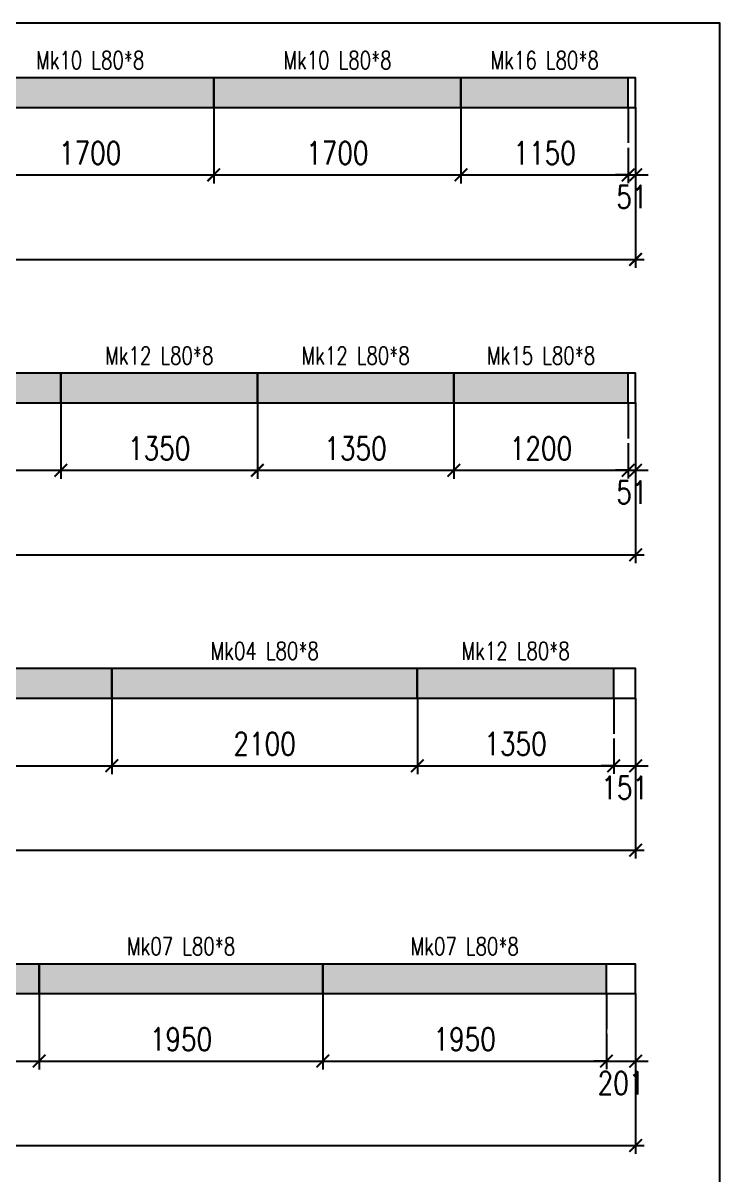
# Model space of a CAD drawing. Header units: millimetres. Extents: x -56 to 421004, y -1 to 91234.
# Drawn here: x 245672 to 250464, y 70540 to 78453 of the extents above; entities that cross this region are included whole.
import ezdxf
from ezdxf.enums import TextEntityAlignment as Align

# ---------------------------------------------------------------- set-up
doc = ezdxf.new("R2010")
doc.units = ezdxf.units.MM
doc.styles.add('EasyCutStyle', font='romans.shx', dxfattribs={"width": 0.8})
doc.styles.add('EasyCutStyleOptimezeBars', font='Romans.shx', dxfattribs={"width": 0.8})
doc.dimstyles.new('EasyCutDimOptimezeBars', dxfattribs={"dimscale": 57.971, "dimtxt": 2.7, "dimasz": 1.5, "dimexe": 1, "dimexo": 0, "dimgap": 1.25, "dimtad": 1, "dimdec": 1, "dimrnd": 0.5, "dimzin": 12, "dimdsep": 46, "dimtxsty": 'EasyCutStyleOptimezeBars', "dimblk": 'ARCHTICK', "dimblk1": 'ARCHTICK', "dimblk2": 'ARCHTICK', "dimcen": 1, "dimdle": 1, "dimclrd": 1, "dimclre": 1, "dimclrt": 3, "dimadec": 3, "dimazin": 0, "dimtfac": 1, "dimtdec": 1, "dimtix": 1, "dimtmove": 0, "dimatfit": 3, "dimfxl": 1, "dimtfill": 1, "dimtolj": 1, "dimtzin": 0, "dimarcsym": 0})

# ---------------------------------------------------------------- blocks, each defined once
blk = doc.blocks.new('_ArchTick')
at = {"color": 0, "linetype": 'ByBlock', "const_width": 0.15}
blk.add_lwpolyline([(-0.5, -0.5), (0.5, 0.5)], dxfattribs=at)
blk = doc.blocks.new('*D1407')
at = {"color": 1, "lineweight": -2}
for p, q in [((245283.3, 77873.4), (245283.3, 77351.7)), ((246983.3, 77873.4), (246983.3, 77351.7)), ((245225.3, 77409.6), (247041.3, 77409.6))]:
    blk.add_line(p, q, dxfattribs=at)
at = {"layer": 'Defpoints', "color": 0}
for p in [(245283.3, 77873.4), (246983.3, 77873.4), (246983.3, 77409.6)]:
    blk.add_point(p, dxfattribs=at)
at = {"color": 1, "lineweight": -2, "xscale": 86.9637, "yscale": 86.9637, "zscale": 86.9637, "rotation": 180}
blk.add_blockref('_ArchTick', (245283.3, 77409.6), dxfattribs=at)
at = {"color": 1, "lineweight": -2, "xscale": 86.9637, "yscale": 86.9637, "zscale": 86.9637}
blk.add_blockref('_ArchTick', (246983.3, 77409.6), dxfattribs=at)
at = {"color": 3, "insert": (246133.3, 77560.4), "char_height": 156.53, "attachment_point": 5, "style": 'EasyCutStyleOptimezeBars', "bg_fill": 3, "box_fill_scale": 1.1, "bg_fill_color": 256, "bg_fill_true_color": 13158600, "bg_fill_transparency": 13262240}
blk.add_mtext('\\A1;1700', dxfattribs=at)
blk = doc.blocks.new('*D1408')
at = {"color": 1, "lineweight": -2}
for p, q in [((246983.3, 77873.4), (246983.3, 77351.7)), ((248683.3, 77873.4), (248683.3, 77351.7)), ((246925.3, 77409.6), (248741.3, 77409.6))]:
    blk.add_line(p, q, dxfattribs=at)
at = {"layer": 'Defpoints', "color": 0}
for p in [(246983.3, 77873.4), (248683.3, 77873.4), (248683.3, 77409.6)]:
    blk.add_point(p, dxfattribs=at)
at = {"color": 1, "lineweight": -2, "xscale": 86.9637, "yscale": 86.9637, "zscale": 86.9637, "rotation": 180}
blk.add_blockref('_ArchTick', (246983.3, 77409.6), dxfattribs=at)
at = {"color": 1, "lineweight": -2, "xscale": 86.9637, "yscale": 86.9637, "zscale": 86.9637}
blk.add_blockref('_ArchTick', (248683.3, 77409.6), dxfattribs=at)
at = {"color": 3, "insert": (247833.3, 77560.4), "char_height": 156.53, "attachment_point": 5, "style": 'EasyCutStyleOptimezeBars', "bg_fill": 3, "box_fill_scale": 1.1, "bg_fill_color": 256, "bg_fill_true_color": 13158600, "bg_fill_transparency": 4259909}
blk.add_mtext('\\A1;1700', dxfattribs=at)
blk = doc.blocks.new('*D1409')
at = {"color": 1, "lineweight": -2}
for p, q in [((248683.3, 77873.4), (248683.3, 77351.7)), ((249833.3, 77873.4), (249833.3, 77351.7)), ((248625.3, 77409.6), (249891.3, 77409.6))]:
    blk.add_line(p, q, dxfattribs=at)
at = {"layer": 'Defpoints', "color": 0}
for p in [(248683.3, 77873.4), (249833.3, 77873.4), (249833.3, 77409.6)]:
    blk.add_point(p, dxfattribs=at)
at = {"color": 1, "lineweight": -2, "xscale": 86.9637, "yscale": 86.9637, "zscale": 86.9637, "rotation": 180}
blk.add_blockref('_ArchTick', (248683.3, 77409.6), dxfattribs=at)
at = {"color": 1, "lineweight": -2, "xscale": 86.9637, "yscale": 86.9637, "zscale": 86.9637}
blk.add_blockref('_ArchTick', (249833.3, 77409.6), dxfattribs=at)
at = {"color": 3, "insert": (249258.3, 77560.4), "char_height": 156.53, "attachment_point": 5, "style": 'EasyCutStyleOptimezeBars', "bg_fill": 3, "box_fill_scale": 1.1, "bg_fill_color": 256, "bg_fill_true_color": 13158600, "bg_fill_transparency": 15587176}
blk.add_mtext('\\A1;1150', dxfattribs=at)
blk = doc.blocks.new('*D1410')
at = {"color": 1, "lineweight": -2}
for p, q in [((249833.3, 77873.4), (249833.3, 77351.7)), ((249884.3, 77873.4), (249884.3, 77351.7)), ((249833.3, 77409.6), (249746.3, 77409.6)), ((249833.3, 77409.6), (249884.3, 77409.6)), ((249884.3, 77409.6), (249971.2, 77409.6))]:
    blk.add_line(p, q, dxfattribs=at)
at = {"layer": 'Defpoints', "color": 0}
for p in [(249833.3, 77873.4), (249884.3, 77873.4), (249884.3, 77409.6)]:
    blk.add_point(p, dxfattribs=at)
at = {"color": 1, "lineweight": -2, "xscale": 86.9637, "yscale": 86.9637, "zscale": 86.9637}
blk.add_blockref('_ArchTick', (249833.3, 77409.6), dxfattribs=at)
at = {"color": 1, "lineweight": -2, "xscale": 86.9637, "yscale": 86.9637, "zscale": 86.9637, "rotation": 180}
blk.add_blockref('_ArchTick', (249884.3, 77409.6), dxfattribs=at)
at = {"color": 3, "char_height": 156.53, "attachment_point": 5, "style": 'EasyCutStyleOptimezeBars', "bg_fill": 3, "box_fill_scale": 1.1, "bg_fill_color": 256, "bg_fill_true_color": 13158600, "bg_fill_transparency": 0}
for s, insert in [('\\A1;', (249858.8, 77612.6)), ('\\A1;51', (249858.8, 77258.9))]:
    blk.add_mtext(s, dxfattribs=dict(at, insert=insert))
blk = doc.blocks.new('*D1411')
at = {"color": 1, "lineweight": -2}
for p, q in [((237883.3, 77873.4), (237883.3, 76771.9)), ((249884.3, 77873.4), (249884.3, 76771.9)), ((237825.3, 76829.9), (249942.3, 76829.9))]:
    blk.add_line(p, q, dxfattribs=at)
at = {"layer": 'Defpoints', "color": 0}
for p in [(237883.3, 77873.4), (249884.3, 77873.4), (249884.3, 76829.9)]:
    blk.add_point(p, dxfattribs=at)
at = {"color": 1, "lineweight": -2, "xscale": 86.9637, "yscale": 86.9637, "zscale": 86.9637, "rotation": 180}
blk.add_blockref('_ArchTick', (237883.3, 76829.9), dxfattribs=at)
at = {"color": 1, "lineweight": -2, "xscale": 86.9637, "yscale": 86.9637, "zscale": 86.9637}
blk.add_blockref('_ArchTick', (249884.3, 76829.9), dxfattribs=at)
at = {"color": 3, "insert": (243883.8, 76980.6), "char_height": 156.53, "attachment_point": 5, "style": 'EasyCutStyleOptimezeBars', "bg_fill": 3, "box_fill_scale": 1.1, "bg_fill_color": 256, "bg_fill_true_color": 13158600, "bg_fill_transparency": 4837208}
blk.add_mtext('\\A1;12001', dxfattribs=at)
blk = doc.blocks.new('*D1416')
at = {"color": 1, "lineweight": -2}
for p, q in [((244583.3, 75844.3), (244583.3, 75322.5)), ((245933.3, 75844.3), (245933.3, 75322.5)), ((244525.3, 75380.5), (245991.3, 75380.5))]:
    blk.add_line(p, q, dxfattribs=at)
at = {"layer": 'Defpoints', "color": 0}
for p in [(244583.3, 75844.3), (245933.3, 75844.3), (245933.3, 75380.5)]:
    blk.add_point(p, dxfattribs=at)
at = {"color": 1, "lineweight": -2, "xscale": 86.9637, "yscale": 86.9637, "zscale": 86.9637, "rotation": 180}
blk.add_blockref('_ArchTick', (244583.3, 75380.5), dxfattribs=at)
at = {"color": 1, "lineweight": -2, "xscale": 86.9637, "yscale": 86.9637, "zscale": 86.9637}
blk.add_blockref('_ArchTick', (245933.3, 75380.5), dxfattribs=at)
at = {"color": 3, "insert": (245258.3, 75531.2), "char_height": 156.53, "attachment_point": 5, "style": 'EasyCutStyleOptimezeBars', "bg_fill": 3, "box_fill_scale": 1.1, "bg_fill_color": 256, "bg_fill_true_color": 13158600, "bg_fill_transparency": 0}
blk.add_mtext('\\A1;1350', dxfattribs=at)
blk = doc.blocks.new('*D1417')
at = {"color": 1, "lineweight": -2}
for p, q in [((245933.3, 75844.3), (245933.3, 75322.5)), ((247283.3, 75844.3), (247283.3, 75322.5)), ((245875.3, 75380.5), (247341.3, 75380.5))]:
    blk.add_line(p, q, dxfattribs=at)
at = {"layer": 'Defpoints', "color": 0}
for p in [(245933.3, 75844.3), (247283.3, 75844.3), (247283.3, 75380.5)]:
    blk.add_point(p, dxfattribs=at)
at = {"color": 1, "lineweight": -2, "xscale": 86.9637, "yscale": 86.9637, "zscale": 86.9637, "rotation": 180}
blk.add_blockref('_ArchTick', (245933.3, 75380.5), dxfattribs=at)
at = {"color": 1, "lineweight": -2, "xscale": 86.9637, "yscale": 86.9637, "zscale": 86.9637}
blk.add_blockref('_ArchTick', (247283.3, 75380.5), dxfattribs=at)
at = {"color": 3, "insert": (246608.3, 75531.2), "char_height": 156.53, "attachment_point": 5, "style": 'EasyCutStyleOptimezeBars', "bg_fill": 3, "box_fill_scale": 1.1, "bg_fill_color": 256, "bg_fill_true_color": 13158600, "bg_fill_transparency": 0}
blk.add_mtext('\\A1;1350', dxfattribs=at)
blk = doc.blocks.new('*D1418')
at = {"color": 1, "lineweight": -2}
for p, q in [((247283.3, 75844.3), (247283.3, 75322.5)), ((248633.3, 75844.3), (248633.3, 75322.5)), ((247225.3, 75380.5), (248691.3, 75380.5))]:
    blk.add_line(p, q, dxfattribs=at)
at = {"layer": 'Defpoints', "color": 0}
for p in [(247283.3, 75844.3), (248633.3, 75844.3), (248633.3, 75380.5)]:
    blk.add_point(p, dxfattribs=at)
at = {"color": 1, "lineweight": -2, "xscale": 86.9637, "yscale": 86.9637, "zscale": 86.9637, "rotation": 180}
blk.add_blockref('_ArchTick', (247283.3, 75380.5), dxfattribs=at)
at = {"color": 1, "lineweight": -2, "xscale": 86.9637, "yscale": 86.9637, "zscale": 86.9637}
blk.add_blockref('_ArchTick', (248633.3, 75380.5), dxfattribs=at)
at = {"color": 3, "insert": (247958.3, 75531.2), "char_height": 156.53, "attachment_point": 5, "style": 'EasyCutStyleOptimezeBars', "bg_fill": 3, "box_fill_scale": 1.1, "bg_fill_color": 256, "bg_fill_true_color": 13158600, "bg_fill_transparency": 4837207}
blk.add_mtext('\\A1;1350', dxfattribs=at)
blk = doc.blocks.new('*D1419')
at = {"color": 1, "lineweight": -2}
for p, q in [((248633.3, 75844.3), (248633.3, 75322.5)), ((249833.3, 75844.3), (249833.3, 75322.5)), ((248575.3, 75380.5), (249891.3, 75380.5))]:
    blk.add_line(p, q, dxfattribs=at)
at = {"layer": 'Defpoints', "color": 0}
for p in [(248633.3, 75844.3), (249833.3, 75844.3), (249833.3, 75380.5)]:
    blk.add_point(p, dxfattribs=at)
at = {"color": 1, "lineweight": -2, "xscale": 86.9637, "yscale": 86.9637, "zscale": 86.9637, "rotation": 180}
blk.add_blockref('_ArchTick', (248633.3, 75380.5), dxfattribs=at)
at = {"color": 1, "lineweight": -2, "xscale": 86.9637, "yscale": 86.9637, "zscale": 86.9637}
blk.add_blockref('_ArchTick', (249833.3, 75380.5), dxfattribs=at)
at = {"color": 3, "insert": (249233.3, 75531.2), "char_height": 156.53, "attachment_point": 5, "style": 'EasyCutStyleOptimezeBars', "bg_fill": 3, "box_fill_scale": 1.1, "bg_fill_color": 256, "bg_fill_true_color": 13158600, "bg_fill_transparency": 0}
blk.add_mtext('\\A1;1200', dxfattribs=at)
blk = doc.blocks.new('*D1420')
at = {"color": 1, "lineweight": -2}
for p, q in [((249833.3, 75844.3), (249833.3, 75322.5)), ((249884.3, 75844.3), (249884.3, 75322.5)), ((249833.3, 75380.5), (249746.3, 75380.5)), ((249833.3, 75380.5), (249884.3, 75380.5)), ((249884.3, 75380.5), (249971.2, 75380.5))]:
    blk.add_line(p, q, dxfattribs=at)
at = {"layer": 'Defpoints', "color": 0}
for p in [(249833.3, 75844.3), (249884.3, 75844.3), (249884.3, 75380.5)]:
    blk.add_point(p, dxfattribs=at)
at = {"color": 1, "lineweight": -2, "xscale": 86.9637, "yscale": 86.9637, "zscale": 86.9637}
blk.add_blockref('_ArchTick', (249833.3, 75380.5), dxfattribs=at)
at = {"color": 1, "lineweight": -2, "xscale": 86.9637, "yscale": 86.9637, "zscale": 86.9637, "rotation": 180}
blk.add_blockref('_ArchTick', (249884.3, 75380.5), dxfattribs=at)
at = {"color": 3, "char_height": 156.53, "attachment_point": 5, "style": 'EasyCutStyleOptimezeBars', "bg_fill": 3, "box_fill_scale": 1.1, "bg_fill_color": 256, "bg_fill_true_color": 13158600}
for s, insert, bg_fill_transparency in [('\\A1;', (249858.8, 75583.4), 13598672), ('\\A1;51', (249858.8, 75229.7), 0)]:
    blk.add_mtext(s, dxfattribs=dict(at, insert=insert, bg_fill_transparency=bg_fill_transparency))
blk = doc.blocks.new('*D1421')
at = {"color": 1, "lineweight": -2}
for p, q in [((237883.3, 75844.3), (237883.3, 74742.7)), ((249884.3, 75844.3), (249884.3, 74742.7)), ((237825.3, 74800.7), (249942.3, 74800.7))]:
    blk.add_line(p, q, dxfattribs=at)
at = {"layer": 'Defpoints', "color": 0}
for p in [(237883.3, 75844.3), (249884.3, 75844.3), (249884.3, 74800.7)]:
    blk.add_point(p, dxfattribs=at)
at = {"color": 1, "lineweight": -2, "xscale": 86.9637, "yscale": 86.9637, "zscale": 86.9637, "rotation": 180}
blk.add_blockref('_ArchTick', (237883.3, 74800.7), dxfattribs=at)
at = {"color": 1, "lineweight": -2, "xscale": 86.9637, "yscale": 86.9637, "zscale": 86.9637}
blk.add_blockref('_ArchTick', (249884.3, 74800.7), dxfattribs=at)
at = {"color": 3, "insert": (243883.8, 74951.5), "char_height": 156.53, "attachment_point": 5, "style": 'EasyCutStyleOptimezeBars', "bg_fill": 3, "box_fill_scale": 1.1, "bg_fill_color": 256, "bg_fill_true_color": 13158600, "bg_fill_transparency": 13635904}
blk.add_mtext('\\A1;12001', dxfattribs=at)
blk = doc.blocks.new('*D1425')
at = {"color": 1, "lineweight": -2}
for p, q in [((244183.3, 73815.1), (244183.3, 73293.4)), ((246283.3, 73815.1), (246283.3, 73293.4)), ((244125.3, 73351.3), (246341.3, 73351.3))]:
    blk.add_line(p, q, dxfattribs=at)
at = {"layer": 'Defpoints', "color": 0}
for p in [(244183.3, 73815.1), (246283.3, 73815.1), (246283.3, 73351.3)]:
    blk.add_point(p, dxfattribs=at)
at = {"color": 1, "lineweight": -2, "xscale": 86.9637, "yscale": 86.9637, "zscale": 86.9637, "rotation": 180}
blk.add_blockref('_ArchTick', (244183.3, 73351.3), dxfattribs=at)
at = {"color": 1, "lineweight": -2, "xscale": 86.9637, "yscale": 86.9637, "zscale": 86.9637}
blk.add_blockref('_ArchTick', (246283.3, 73351.3), dxfattribs=at)
at = {"color": 3, "insert": (245233.3, 73502.1), "char_height": 156.53, "attachment_point": 5, "style": 'EasyCutStyleOptimezeBars', "bg_fill": 3, "box_fill_scale": 1.1, "bg_fill_color": 256, "bg_fill_true_color": 13158600, "bg_fill_transparency": 13808480}
blk.add_mtext('\\A1;2100', dxfattribs=at)
blk = doc.blocks.new('*D1426')
at = {"color": 1, "lineweight": -2}
for p, q in [((246283.3, 73815.1), (246283.3, 73293.4)), ((248383.3, 73815.1), (248383.3, 73293.4)), ((246225.3, 73351.3), (248441.3, 73351.3))]:
    blk.add_line(p, q, dxfattribs=at)
at = {"layer": 'Defpoints', "color": 0}
for p in [(246283.3, 73815.1), (248383.3, 73815.1), (248383.3, 73351.3)]:
    blk.add_point(p, dxfattribs=at)
at = {"color": 1, "lineweight": -2, "xscale": 86.9637, "yscale": 86.9637, "zscale": 86.9637, "rotation": 180}
blk.add_blockref('_ArchTick', (246283.3, 73351.3), dxfattribs=at)
at = {"color": 1, "lineweight": -2, "xscale": 86.9637, "yscale": 86.9637, "zscale": 86.9637}
blk.add_blockref('_ArchTick', (248383.3, 73351.3), dxfattribs=at)
at = {"color": 3, "insert": (247333.3, 73502.1), "char_height": 156.53, "attachment_point": 5, "style": 'EasyCutStyleOptimezeBars', "bg_fill": 3, "box_fill_scale": 1.1, "bg_fill_color": 256, "bg_fill_true_color": 13158600, "bg_fill_transparency": 13817008}
blk.add_mtext('\\A1;2100', dxfattribs=at)
blk = doc.blocks.new('*D1427')
at = {"color": 1, "lineweight": -2}
for p, q in [((248383.3, 73815.1), (248383.3, 73293.4)), ((249733.3, 73815.1), (249733.3, 73293.4)), ((248325.3, 73351.3), (249791.3, 73351.3))]:
    blk.add_line(p, q, dxfattribs=at)
at = {"layer": 'Defpoints', "color": 0}
for p in [(248383.3, 73815.1), (249733.3, 73815.1), (249733.3, 73351.3)]:
    blk.add_point(p, dxfattribs=at)
at = {"color": 1, "lineweight": -2, "xscale": 86.9637, "yscale": 86.9637, "zscale": 86.9637, "rotation": 180}
blk.add_blockref('_ArchTick', (248383.3, 73351.3), dxfattribs=at)
at = {"color": 1, "lineweight": -2, "xscale": 86.9637, "yscale": 86.9637, "zscale": 86.9637}
blk.add_blockref('_ArchTick', (249733.3, 73351.3), dxfattribs=at)
at = {"color": 3, "insert": (249058.3, 73502.1), "char_height": 156.53, "attachment_point": 5, "style": 'EasyCutStyleOptimezeBars', "bg_fill": 3, "box_fill_scale": 1.1, "bg_fill_color": 256, "bg_fill_true_color": 13158600, "bg_fill_transparency": 15594916}
blk.add_mtext('\\A1;1350', dxfattribs=at)
blk = doc.blocks.new('*D1428')
at = {"color": 1, "lineweight": -2}
for p, q in [((249733.3, 73815.1), (249733.3, 73293.4)), ((249884.3, 73815.1), (249884.3, 73293.4)), ((249733.3, 73351.3), (249646.3, 73351.3)), ((249733.3, 73351.3), (249884.3, 73351.3)), ((249884.3, 73351.3), (249971.2, 73351.3))]:
    blk.add_line(p, q, dxfattribs=at)
at = {"layer": 'Defpoints', "color": 0}
for p in [(249733.3, 73815.1), (249884.3, 73815.1), (249884.3, 73351.3)]:
    blk.add_point(p, dxfattribs=at)
at = {"color": 1, "lineweight": -2, "xscale": 86.9637, "yscale": 86.9637, "zscale": 86.9637}
blk.add_blockref('_ArchTick', (249733.3, 73351.3), dxfattribs=at)
at = {"color": 1, "lineweight": -2, "xscale": 86.9637, "yscale": 86.9637, "zscale": 86.9637, "rotation": 180}
blk.add_blockref('_ArchTick', (249884.3, 73351.3), dxfattribs=at)
at = {"color": 3, "char_height": 156.53, "attachment_point": 5, "style": 'EasyCutStyleOptimezeBars', "bg_fill": 3, "box_fill_scale": 1.1, "bg_fill_color": 256, "bg_fill_true_color": 13158600}
for s, insert, bg_fill_transparency in [('\\A1;', (249808.8, 73554.2), 4837207), ('\\A1;151', (249808.8, 73200.6), 0)]:
    blk.add_mtext(s, dxfattribs=dict(at, insert=insert, bg_fill_transparency=bg_fill_transparency))
blk = doc.blocks.new('*D1429')
at = {"color": 1, "lineweight": -2}
for p, q in [((237883.3, 73815.1), (237883.3, 72713.6)), ((249884.3, 73815.1), (249884.3, 72713.6)), ((237825.3, 72771.6), (249942.3, 72771.6))]:
    blk.add_line(p, q, dxfattribs=at)
at = {"layer": 'Defpoints', "color": 0}
for p in [(237883.3, 73815.1), (249884.3, 73815.1), (249884.3, 72771.6)]:
    blk.add_point(p, dxfattribs=at)
at = {"color": 1, "lineweight": -2, "xscale": 86.9637, "yscale": 86.9637, "zscale": 86.9637, "rotation": 180}
blk.add_blockref('_ArchTick', (237883.3, 72771.6), dxfattribs=at)
at = {"color": 1, "lineweight": -2, "xscale": 86.9637, "yscale": 86.9637, "zscale": 86.9637}
blk.add_blockref('_ArchTick', (249884.3, 72771.6), dxfattribs=at)
at = {"color": 3, "insert": (243883.8, 72922.3), "char_height": 156.53, "attachment_point": 5, "style": 'EasyCutStyleOptimezeBars', "bg_fill": 3, "box_fill_scale": 1.1, "bg_fill_color": 256, "bg_fill_true_color": 13158600, "bg_fill_transparency": 13876240}
blk.add_mtext('\\A1;12001', dxfattribs=at)
blk = doc.blocks.new('*D1433')
at = {"color": 1, "lineweight": -2}
for p, q in [((243833.3, 71786), (243833.3, 71264.2)), ((245783.3, 71786), (245783.3, 71264.2)), ((243775.3, 71322.2), (245841.3, 71322.2))]:
    blk.add_line(p, q, dxfattribs=at)
at = {"layer": 'Defpoints', "color": 0}
for p in [(243833.3, 71786), (245783.3, 71786), (245783.3, 71322.2)]:
    blk.add_point(p, dxfattribs=at)
at = {"color": 1, "lineweight": -2, "xscale": 86.9637, "yscale": 86.9637, "zscale": 86.9637, "rotation": 180}
blk.add_blockref('_ArchTick', (243833.3, 71322.2), dxfattribs=at)
at = {"color": 1, "lineweight": -2, "xscale": 86.9637, "yscale": 86.9637, "zscale": 86.9637}
blk.add_blockref('_ArchTick', (245783.3, 71322.2), dxfattribs=at)
at = {"color": 3, "insert": (244808.3, 71472.9), "char_height": 156.53, "attachment_point": 5, "style": 'EasyCutStyleOptimezeBars', "bg_fill": 3, "box_fill_scale": 1.1, "bg_fill_color": 256, "bg_fill_true_color": 13158600, "bg_fill_transparency": 0}
blk.add_mtext('\\A1;1950', dxfattribs=at)
blk = doc.blocks.new('*D1434')
at = {"color": 1, "lineweight": -2}
for p, q in [((245783.3, 71786), (245783.3, 71264.2)), ((247733.3, 71786), (247733.3, 71264.2)), ((245725.3, 71322.2), (247791.3, 71322.2))]:
    blk.add_line(p, q, dxfattribs=at)
at = {"layer": 'Defpoints', "color": 0}
for p in [(245783.3, 71786), (247733.3, 71786), (247733.3, 71322.2)]:
    blk.add_point(p, dxfattribs=at)
at = {"color": 1, "lineweight": -2, "xscale": 86.9637, "yscale": 86.9637, "zscale": 86.9637, "rotation": 180}
blk.add_blockref('_ArchTick', (245783.3, 71322.2), dxfattribs=at)
at = {"color": 1, "lineweight": -2, "xscale": 86.9637, "yscale": 86.9637, "zscale": 86.9637}
blk.add_blockref('_ArchTick', (247733.3, 71322.2), dxfattribs=at)
at = {"color": 3, "insert": (246758.3, 71472.9), "char_height": 156.53, "attachment_point": 5, "style": 'EasyCutStyleOptimezeBars', "bg_fill": 3, "box_fill_scale": 1.1, "bg_fill_color": 256, "bg_fill_true_color": 13158600, "bg_fill_transparency": 0}
blk.add_mtext('\\A1;1950', dxfattribs=at)
blk = doc.blocks.new('*D1435')
at = {"color": 1, "lineweight": -2}
for p, q in [((247733.3, 71786), (247733.3, 71264.2)), ((249683.3, 71786), (249683.3, 71264.2)), ((247675.3, 71322.2), (249741.3, 71322.2))]:
    blk.add_line(p, q, dxfattribs=at)
at = {"layer": 'Defpoints', "color": 0}
for p in [(247733.3, 71786), (249683.3, 71786), (249683.3, 71322.2)]:
    blk.add_point(p, dxfattribs=at)
at = {"color": 1, "lineweight": -2, "xscale": 86.9637, "yscale": 86.9637, "zscale": 86.9637, "rotation": 180}
blk.add_blockref('_ArchTick', (247733.3, 71322.2), dxfattribs=at)
at = {"color": 1, "lineweight": -2, "xscale": 86.9637, "yscale": 86.9637, "zscale": 86.9637}
blk.add_blockref('_ArchTick', (249683.3, 71322.2), dxfattribs=at)
at = {"color": 3, "insert": (248708.3, 71472.9), "char_height": 156.53, "attachment_point": 5, "style": 'EasyCutStyleOptimezeBars', "bg_fill": 3, "box_fill_scale": 1.1, "bg_fill_color": 256, "bg_fill_true_color": 13158600, "bg_fill_transparency": 14148972}
blk.add_mtext('\\A1;1950', dxfattribs=at)
blk = doc.blocks.new('*D1436')
at = {"color": 1, "lineweight": -2}
for p, q in [((249683.3, 71786), (249683.3, 71264.2)), ((249884.3, 71786), (249884.3, 71264.2)), ((249683.3, 71322.2), (249596.3, 71322.2)), ((249683.3, 71322.2), (249884.3, 71322.2)), ((249884.3, 71322.2), (249971.2, 71322.2))]:
    blk.add_line(p, q, dxfattribs=at)
at = {"layer": 'Defpoints', "color": 0}
for p in [(249683.3, 71786), (249884.3, 71786), (249884.3, 71322.2)]:
    blk.add_point(p, dxfattribs=at)
at = {"color": 1, "lineweight": -2, "xscale": 86.9637, "yscale": 86.9637, "zscale": 86.9637}
blk.add_blockref('_ArchTick', (249683.3, 71322.2), dxfattribs=at)
at = {"color": 1, "lineweight": -2, "xscale": 86.9637, "yscale": 86.9637, "zscale": 86.9637, "rotation": 180}
blk.add_blockref('_ArchTick', (249884.3, 71322.2), dxfattribs=at)
at = {"color": 3, "char_height": 156.53, "attachment_point": 5, "style": 'EasyCutStyleOptimezeBars', "bg_fill": 3, "box_fill_scale": 1.1, "bg_fill_color": 256, "bg_fill_true_color": 13158600, "bg_fill_transparency": 0}
for s, insert in [('\\A1;', (249783.8, 71525.1)), ('\\A1;201', (249783.8, 71171.4))]:
    blk.add_mtext(s, dxfattribs=dict(at, insert=insert))
blk = doc.blocks.new('*D1437')
at = {"color": 1, "lineweight": -2}
for p, q in [((237883.3, 71786), (237883.3, 70684.4)), ((249884.3, 71786), (249884.3, 70684.4)), ((237825.3, 70742.4), (249942.3, 70742.4))]:
    blk.add_line(p, q, dxfattribs=at)
at = {"layer": 'Defpoints', "color": 0}
for p in [(237883.3, 71786), (249884.3, 71786), (249884.3, 70742.4)]:
    blk.add_point(p, dxfattribs=at)
at = {"color": 1, "lineweight": -2, "xscale": 86.9637, "yscale": 86.9637, "zscale": 86.9637, "rotation": 180}
blk.add_blockref('_ArchTick', (237883.3, 70742.4), dxfattribs=at)
at = {"color": 1, "lineweight": -2, "xscale": 86.9637, "yscale": 86.9637, "zscale": 86.9637}
blk.add_blockref('_ArchTick', (249884.3, 70742.4), dxfattribs=at)
at = {"color": 3, "insert": (243883.8, 70893.2), "char_height": 156.53, "attachment_point": 5, "style": 'EasyCutStyleOptimezeBars', "bg_fill": 3, "box_fill_scale": 1.1, "bg_fill_color": 256, "bg_fill_true_color": 13158600, "bg_fill_transparency": 13693740}
blk.add_mtext('\\A1;12001', dxfattribs=at)

msp = doc.modelspace()

# ---------------------------------------------------------------- linework, layer by layer
at = {"color": 5}
msp.add_lwpolyline([(233245.22, 66278.28), (250464.03, 66278.28), (250464.03, 78453.2), (233245.22, 78453.2)], close=True, dxfattribs=at)
at = {"color": 231, "true_color": 0xfd58be}
for points in [[(237883.28, 77873.44), (249884.28, 77873.44), (249884.28, 78076.36), (237883.28, 78076.36)], [(237883.28, 75844.29), (249884.28, 75844.29), (249884.28, 76047.2), (237883.28, 76047.2)], [(237883.28, 73815.14), (249884.28, 73815.14), (249884.28, 74018.05), (237883.28, 74018.05)], [(237883.28, 71785.98), (249884.28, 71785.98), (249884.28, 71988.9), (237883.28, 71988.9)]]:
    msp.add_lwpolyline(points, close=True, dxfattribs=at)
at = {"color": 7}
for points in [[(245283.28, 77873.44), (246983.28, 77873.44), (246983.28, 78076.36), (245283.28, 78076.36)], [(246983.28, 77873.44), (248683.28, 77873.44), (248683.28, 78076.36), (246983.28, 78076.36)], [(248683.28, 77873.44), (249833.28, 77873.44), (249833.28, 78076.36), (248683.28, 78076.36)], [(244583.28, 75844.29), (245933.28, 75844.29), (245933.28, 76047.2), (244583.28, 76047.2)], [(245933.28, 75844.29), (247283.28, 75844.29), (247283.28, 76047.2), (245933.28, 76047.2)], [(247283.28, 75844.29), (248633.28, 75844.29), (248633.28, 76047.2), (247283.28, 76047.2)], [(248633.28, 75844.29), (249833.28, 75844.29), (249833.28, 76047.2), (248633.28, 76047.2)], [(244183.28, 73815.14), (246283.28, 73815.14), (246283.28, 74018.05), (244183.28, 74018.05)], [(246283.28, 73815.14), (248383.28, 73815.14), (248383.28, 74018.05), (246283.28, 74018.05)], [(248383.28, 73815.14), (249733.28, 73815.14), (249733.28, 74018.05), (248383.28, 74018.05)], [(243833.28, 71785.98), (245783.28, 71785.98), (245783.28, 71988.9), (243833.28, 71988.9)], [(245783.28, 71785.98), (247733.28, 71785.98), (247733.28, 71988.9), (245783.28, 71988.9)], [(247733.28, 71785.98), (249683.28, 71785.98), (249683.28, 71988.9), (247733.28, 71988.9)]]:
    msp.add_lwpolyline(points, close=True, dxfattribs=at)
at = {"color": 44, "true_color": 0x9c7d17}
for points in [[(245283.28, 77873.44), (246983.28, 77873.44), (245283.28, 78076.36), (246983.28, 78076.36)], [(246983.28, 77873.44), (248683.28, 77873.44), (246983.28, 78076.36), (248683.28, 78076.36)]]:
    msp.add_solid(points, dxfattribs=at)
at = {"color": 34, "true_color": 0x945717}
msp.add_solid([(248683.28, 77873.44), (249833.28, 77873.44), (248683.28, 78076.36), (249833.28, 78076.36)], dxfattribs=at)
at = {"color": 44, "true_color": 0x976517}
for points in [[(244583.28, 75844.29), (245933.28, 75844.29), (244583.28, 76047.2), (245933.28, 76047.2)], [(245933.28, 75844.29), (247283.28, 75844.29), (245933.28, 76047.2), (247283.28, 76047.2)], [(247283.28, 75844.29), (248633.28, 75844.29), (247283.28, 76047.2), (248633.28, 76047.2)], [(248383.28, 73815.14), (249733.28, 73815.14), (248383.28, 74018.05), (249733.28, 74018.05)]]:
    msp.add_solid(points, dxfattribs=at)
at = {"color": 34, "true_color": 0x945b17}
msp.add_solid([(248633.28, 75844.29), (249833.28, 75844.29), (248633.28, 76047.2), (249833.28, 76047.2)], dxfattribs=at)
at = {"color": 54, "true_color": 0xa39a17}
for points in [[(244183.28, 73815.14), (246283.28, 73815.14), (244183.28, 74018.05), (246283.28, 74018.05)], [(246283.28, 73815.14), (248383.28, 73815.14), (246283.28, 74018.05), (248383.28, 74018.05)]]:
    msp.add_solid(points, dxfattribs=at)
at = {"color": 54, "true_color": 0xa08f17}
for points in [[(243833.28, 71785.98), (245783.28, 71785.98), (243833.28, 71988.9), (245783.28, 71988.9)], [(245783.28, 71785.98), (247733.28, 71785.98), (245783.28, 71988.9), (247733.28, 71988.9)], [(247733.28, 71785.98), (249683.28, 71785.98), (247733.28, 71988.9), (249683.28, 71988.9)]]:
    msp.add_solid(points, dxfattribs=at)

# ---------------------------------------------------------------- texts
at = {"style": 'EasyCutStyle', "width": 0.75}
for s, p in [('Mk10 L80*8', (246134.28, 78137.23)), ('Mk10 L80*8', (247834.28, 78137.23)), ('Mk16 L80*8', (249259.28, 78137.23)), ('Mk12 L80*8', (246609.28, 76108.08)), ('Mk12 L80*8', (247959.28, 76108.08)), ('Mk15 L80*8', (249234.28, 76108.08)), ('Mk04 L80*8', (247334.28, 74078.93)), ('Mk12 L80*8', (249059.28, 74078.93)), ('Mk07 L80*8', (246759.28, 72049.77)), ('Mk07 L80*8', (248709.28, 72049.77))]:
    msp.add_text(s, height=121.749, dxfattribs=at).set_placement(p, align=Align.CENTER)

# ---------------------------------------------------------------- next in the draw order: dimensions: what is measured, and where the dimension line sits
for base, p1, p2, picture, middle in [((246983.28, 77409.64), (245283.28, 77873.44), (246983.28, 77873.44), '*D1407', (246133.28, 77560.37)), ((245933.28, 75380.48), (244583.28, 75844.29), (245933.28, 75844.29), '*D1416', (245258.28, 75531.22)), ((246283.28, 73351.33), (244183.28, 73815.14), (246283.28, 73815.14), '*D1425', (245233.28, 73502.07)), ((245783.28, 71322.18), (243833.28, 71785.98), (245783.28, 71785.98), '*D1433', (244808.28, 71472.91))]:
    dim = msp.add_linear_dim(base=base, p1=p1, p2=p2, dimstyle='EasyCutDimOptimezeBars', override={"dimscale": 57.9758, "dimtad": 1})
    dim.commit()
    dim.dimension.update_dxf_attribs({"geometry": picture, "text_midpoint": middle})

# ---------------------------------------------------------------- next in the draw order: dimensions: what is measured, and where the dimension line sits
for base, p1, p2, picture, middle in [((248683.28, 77409.64), (246983.28, 77873.44), (248683.28, 77873.44), '*D1408', (247833.28, 77560.37)), ((247283.28, 75380.48), (245933.28, 75844.29), (247283.28, 75844.29), '*D1417', (246608.28, 75531.22)), ((248383.28, 73351.33), (246283.28, 73815.14), (248383.28, 73815.14), '*D1426', (247333.28, 73502.07)), ((247733.28, 71322.18), (245783.28, 71785.98), (247733.28, 71785.98), '*D1434', (246758.28, 71472.91))]:
    dim = msp.add_linear_dim(base=base, p1=p1, p2=p2, dimstyle='EasyCutDimOptimezeBars', override={"dimscale": 57.9758, "dimtad": 1})
    dim.commit()
    dim.dimension.update_dxf_attribs({"geometry": picture, "text_midpoint": middle})

# ---------------------------------------------------------------- next in the draw order: dimensions: what is measured, and where the dimension line sits
for base, p1, p2, picture, middle in [((249833.28, 77409.64), (248683.28, 77873.44), (249833.28, 77873.44), '*D1409', (249258.28, 77560.37)), ((248633.28, 75380.48), (247283.28, 75844.29), (248633.28, 75844.29), '*D1418', (247958.28, 75531.22)), ((249733.28, 73351.33), (248383.28, 73815.14), (249733.28, 73815.14), '*D1427', (249058.28, 73502.07)), ((249683.28, 71322.18), (247733.28, 71785.98), (249683.28, 71785.98), '*D1435', (248708.28, 71472.91))]:
    dim = msp.add_linear_dim(base=base, p1=p1, p2=p2, dimstyle='EasyCutDimOptimezeBars', override={"dimscale": 57.9758, "dimtad": 1})
    dim.commit()
    dim.dimension.update_dxf_attribs({"geometry": picture, "text_midpoint": middle})

# ---------------------------------------------------------------- next in the draw order: dimensions: what is measured, and where the dimension line sits
for base, p1, p2, picture, middle in [((249884.28, 77409.64), (249833.28, 77873.44), (249884.28, 77873.44), '*D1410', (249858.78, 77409.64)), ((249884.28, 73351.33), (249733.28, 73815.14), (249884.28, 73815.14), '*D1428', (249808.78, 73351.33)), ((249884.28, 71322.18), (249683.28, 71785.98), (249884.28, 71785.98), '*D1436', (249783.78, 71322.18))]:
    dim = msp.add_linear_dim(base=base, p1=p1, p2=p2, text='\\X<>', dimstyle='EasyCutDimOptimezeBars', override={"dimscale": 57.9758})
    dim.commit()
    dim.dimension.update_dxf_attribs({"geometry": picture, "text_midpoint": middle})
dim = msp.add_linear_dim(base=(249833.28, 75380.48), p1=(248633.28, 75844.29), p2=(249833.28, 75844.29), dimstyle='EasyCutDimOptimezeBars', override={"dimscale": 57.9758, "dimtad": 1})
dim.commit()
dim.dimension.update_dxf_attribs({"geometry": '*D1419', "text_midpoint": (249233.28, 75531.22)})

# ---------------------------------------------------------------- next in the draw order: dimensions: what is measured, and where the dimension line sits
for base, p1, p2, picture, middle in [((249884.28, 76829.88), (237883.28, 77873.44), (249884.28, 77873.44), '*D1411', (243883.78, 76980.61)), ((249884.28, 72771.57), (237883.28, 73815.14), (249884.28, 73815.14), '*D1429', (243883.78, 72922.31)), ((249884.28, 70742.42), (237883.28, 71785.98), (249884.28, 71785.98), '*D1437', (243883.78, 70893.16))]:
    dim = msp.add_linear_dim(base=base, p1=p1, p2=p2, dimstyle='EasyCutDimOptimezeBars', override={"dimscale": 57.9758, "dimtad": 1})
    dim.commit()
    dim.dimension.update_dxf_attribs({"geometry": picture, "text_midpoint": middle})
dim = msp.add_linear_dim(base=(249884.28, 75380.48), p1=(249833.28, 75844.29), p2=(249884.28, 75844.29), text='\\X<>', dimstyle='EasyCutDimOptimezeBars', override={"dimscale": 57.9758})
dim.commit()
dim.dimension.update_dxf_attribs({"geometry": '*D1420', "text_midpoint": (249858.78, 75380.48)})

# ---------------------------------------------------------------- next in the draw order: dimensions: what is measured, and where the dimension line sits
dim = msp.add_linear_dim(base=(249884.28, 74800.72), p1=(237883.28, 75844.29), p2=(249884.28, 75844.29), dimstyle='EasyCutDimOptimezeBars', override={"dimscale": 57.9758, "dimtad": 1})
dim.commit()
dim.dimension.update_dxf_attribs({"geometry": '*D1421', "text_midpoint": (243883.78, 74951.46)})

doc.saveas('drawing.dxf')
